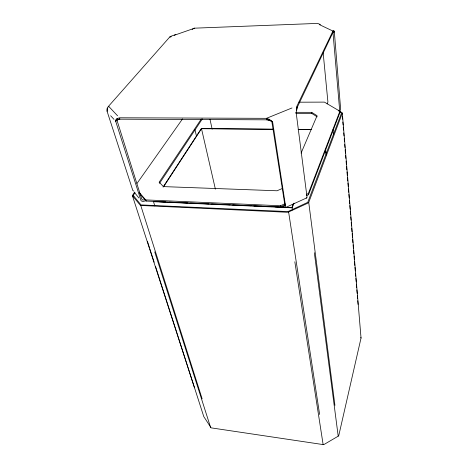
<?xml version="1.0" encoding="UTF-8"?>
<svg xmlns="http://www.w3.org/2000/svg" width="468" height="468" viewBox="0 0 468 468"><rect width="100%" height="100%" fill="white"/><g stroke="black" fill="none" stroke-linecap="round" stroke-linejoin="round"><path stroke-width="0.7" d="M306.189 198.005A3.732 1.433 66 0 0 307.043 197.239L296.145 112.414L296.817 109.606L297.016 105.92L332.929 31.046L333.567 30.666L334.304 31.42L340.61 108.687L340.02 111.01M145.881 200.538L144.542 201.105A3.539 2.966 -36.6 0 1 141.003 200.591L115.66 121.183L116.14 119.58L117.14 118.603L119.434 117.784L266.456 118.334L269.024 119.235L272.633 122.037L285.702 206.944A3.773 1.328 65.8 0 1 284.234 207.26L282.69 205.897M155.493 266.339L203.773 416.59L211.126 427.857L323.131 444.582L324.201 444.384L338.206 436.182L338.809 435.404L361.033 338.042L360.816 337.364M339.364 111.027L342.044 112.671L342.295 113.233L308.734 202.387L307.885 203.159L288.616 211.986L287.165 212.261L140.464 205.446L132.356 195.665L134.579 192.091M296.981 107.851L296.49 110.553M296.572 109.184L296.847 108.243M133.778 191.061A3.457 2.943 -36.1 0 1 132.801 190.423L107.119 111.378L107.067 108.822L108.108 106.757L170.171 36.527L175.828 34.509M296.455 109.342L296.659 108.763M306.534 195.601L308.529 194.723L308.371 193.489L339.879 111.249L324.418 102.112L298.953 102.199M308.529 194.723L339.979 112.396L339.879 111.249M117.14 118.603L116.14 119.58L115.678 120.668L116.011 121.054L118.31 119.451L119.867 119.176L266.696 119.826L270.861 120.89L272.633 122.037M293.489 203.521L291.856 207.576L286.018 207.324M292.465 209.992L292.143 207.827L294.039 203.106M301.07 153.141L317.076 115.701L311.706 112.343L295.688 112.326M297.034 107.786L333.31 31.725L333.011 32.807L339.557 109.132L338.721 111.086M134.983 192.722L133.251 195.402L141.003 204.908L287.937 211.583L307.757 202.346L341.464 113.233L339.481 111.817M296.882 107.962L297.063 106.283M163.069 187.071L201.316 128.548L273.37 129.168M163.566 186.82L201.503 128.712L272.914 129.338M202.34 118.901L159.547 183.304L159.214 182.151L201.293 119.012M333.017 32.058L333.52 31.754L333.011 32.807L334.287 31.865L333.848 30.672M136.995 183.438L182.543 118.901M327.109 103.914L327.916 101.995L323.16 52.902M192.149 29.449L194.085 28.191L317.637 23.4L320.451 24.547M119.761 118.831L117.579 119.51L116.965 120.136L117.099 120.639L141.728 199.04L142.664 200.011L144.179 199.941M285.445 207.564L306.745 197.876M139.534 193.524L146.074 201.07L280.642 206.996L285.287 204.949M139.172 192.366L145.712 199.906L280.443 205.762L285.1 203.715M306.376 194.366L308.371 193.489M282.233 188.534L277.038 190.774L163.396 186.603L159.214 182.151M291.991 107.962L266.456 118.334L266.696 119.826M115.66 121.183L116.011 121.054M174.184 35.316L194.682 28.168M295.834 113.455L311.834 113.478L317.205 116.842M298.116 129.384L311.22 129.501M298.414 129.56L311.53 129.677M170.334 36.422L171.13 36.785M153.984 201.503L155.446 201.568M159.091 201.726L165.654 202.018M169.305 202.176L176.6 202.498M180.244 202.662L187.539 202.983M190.458 203.112L197.753 203.434M200.673 203.562L208.693 203.913M211.612 204.042L218.907 204.364M221.826 204.493L229.852 204.844M232.766 204.972L240.061 205.294M243.711 205.458L251.006 205.78M253.925 205.908L261.945 206.259M264.865 206.388L272.16 206.71M275.079 206.838L284.562 207.26M292.143 207.827L153.51 201.702L154.773 205.891M319.469 24.669L332.929 31.046L333.046 32.386M266.637 119.463L269.539 120.206L271.814 121.434L284.895 205.218L284.76 206.207L284.041 206.025M269.024 119.235L272.434 121.891M170.557 36.428L170.949 36.832M117.579 115.807L108.617 106.277L108.833 106.956M110.659 115.748L113.976 119.352M134.813 192.915L138.914 197.999M147.408 241.307L149.432 247.566M149.883 248.953L154.153 262.179M132.444 195.829L194.483 387.773M133.316 195.121L133.76 196.513M140.763 205.487L202.147 398.865M154.709 251.86L210.606 427.459M145.712 199.906L146.074 201.07M119.65 118.48L119.867 119.176M170.036 36.767L170.188 37.381M194.963 129.747L196.501 136.258M201.503 128.712L215.391 189.166M209.986 119.276L212.15 129.162M107.119 111.378L107.318 108.044M280.443 205.762L280.642 206.996M294.834 261.793L323.131 444.582M288.616 211.986L319.621 414.484M314.338 252.738L338.206 436.182M308.734 202.387L334.93 405.358M311.706 112.343L311.834 113.478M325.634 149.216L326.237 155.025M325.471 151.591L325.623 153.048M332.994 129.566L333.485 134.749M342.319 113.081L361.033 338.042M342.342 116.28L342.588 119.205M342.828 122.06L343.073 125.014M343.249 127.115L343.5 130.098M343.734 132.889L343.986 135.907M344.214 138.668L344.471 141.716M344.7 144.448L344.957 147.531M345.138 149.707L345.419 153.112M345.6 155.277L345.864 158.424M346.086 161.068L346.349 164.233M346.531 166.409L346.811 169.773M346.993 171.949L347.297 175.576M347.478 177.752L347.747 180.935M347.929 183.117L348.233 186.744M348.414 188.926L348.695 192.266M348.876 194.442L349.181 198.069M349.385 200.544L349.625 203.451M349.812 205.627L350.111 209.26M350.269 211.138L350.573 214.765M350.754 216.947L351.023 220.153M351.205 222.329L351.509 225.962M351.69 228.144L351.995 231.771M352.152 233.643L352.457 237.276M352.638 239.452L352.907 242.664M353.088 244.846L353.393 248.479M353.574 250.655L353.843 253.867M354.024 256.031L354.323 259.635M354.481 261.548L354.802 265.403M354.966 267.357L355.27 270.99M355.452 273.166L355.709 276.214M355.891 278.384L356.195 281.999M356.364 284.064L356.675 287.785M356.85 289.873L357.154 293.5M357.336 295.682L357.581 298.625M357.763 300.766L358.067 304.411"/></g></svg>
